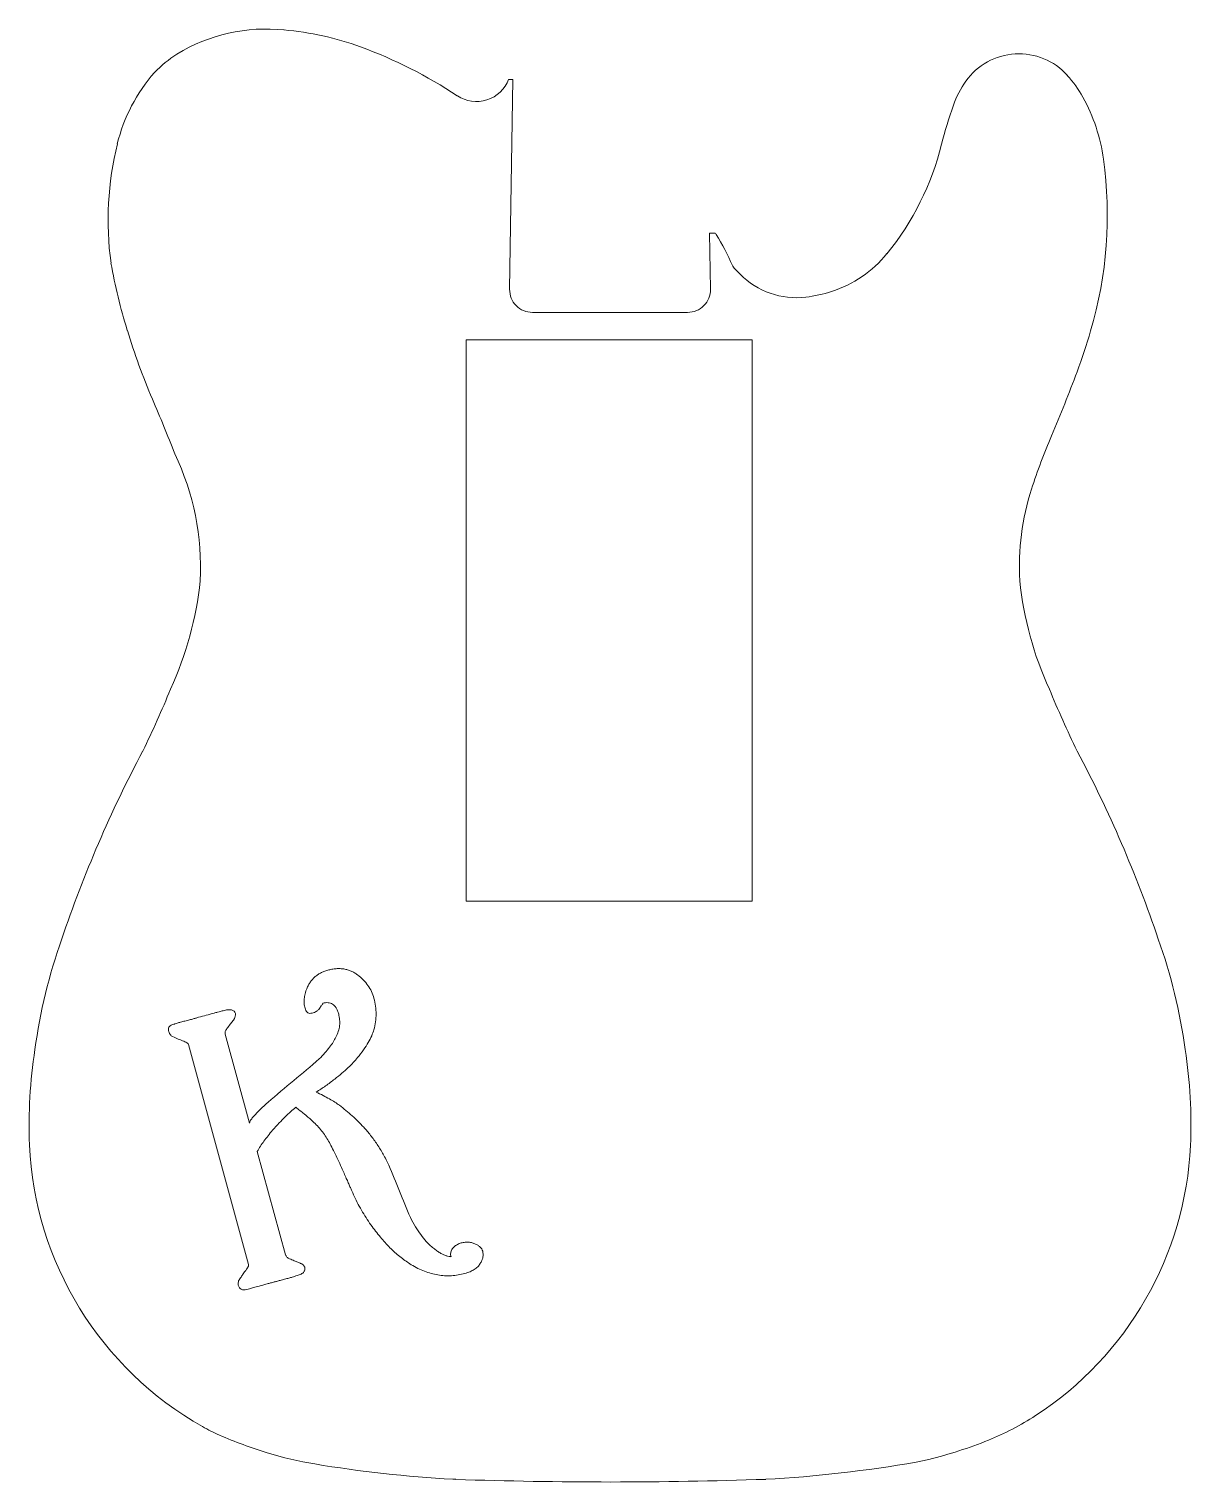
# Model space of a CAD drawing. Header units: inches. Extents: x 4 to 16.8, y -19.8 to -3.8.
import ezdxf

# ---------------------------------------------------------------- set-up
doc = ezdxf.new("R2010")
doc.units = ezdxf.units.IN
doc.header["$MEASUREMENT"] = 0

msp = doc.modelspace()

# ---------------------------------------------------------------- linework, layer by layer
at = {"color": 7, "linetype": 'Continuous', "lineweight": 15}
for p, q in [((9.298, -4.399), (9.343, -4.399)), ((9.343, -4.399), (9.309, -6.705)), ((11.513, -6.705), (11.504, -6.087)), ((11.504, -6.087), (11.567, -6.087)), ((9.559, -6.959), (11.264, -6.959)), ((8.831, -7.262), (8.831, -13.425)), ((8.831, -7.262), (11.971, -7.262)), ((11.971, -7.262), (11.971, -13.425)), ((8.831, -13.425), (11.971, -13.425)), ((6.443, -17.419), (5.782, -15)), ((6.186, -14.889), (6.453, -15.865)), ((6.538, -16.176), (6.848, -17.31))]:
    msp.add_line(p, q, dxfattribs=at)
for centre, radius, start, end in [((6.633, -5.715), 1.869, 83.8992, 121.5091), ((6.558, -7.096), 3.251, 69.9757, 85.1765), ((6.395, -5.277), 1.371, 122.6206, 135.8634), ((5.963, -8.745), 5.003, 56.3659, 70.0365), ((14.902, -4.832), 0.714, 41.8789, 144.7338), ((6.817, -5.556), 1.871, 138.7402, 166.1264), ((8.945, -4.266), 0.377, 236.121, 339.3598), ((15.214, -5.052), 1.096, 144.7833, 160.3455), ((14.475, -5.217), 1.288, 28.8672, 41.9502), ((13.879, -5.547), 1.97, 7.9458, 28.8962), ((18.592, -6.249), 4.68, 160.4532, 165.9329), ((8.4, -5.946), 3.5, 166.1376, 187.7362), ((11.033, -4.356), 3.113, 321.0132, 345.9387), ((11.388, -5.894), 4.484, 343.5689, 7.9458), ((11.921, -5.86), 0.421, 212.6232, 214.9457), ((9.233, -7.549), 2.754, 23.6855, 31.7096), ((12.452, -5.504), 1.287, 287.7248, 321.0132), ((10.854, -5.369), 6.015, 190.0319, 197.2924), ((11.87, -6.392), 0.125, 203.6856, 225.5725), ((8.775, -9.549), 4.296, 44.4846, 45.5723), ((12.457, -5.933), 0.865, 224.4839, 276.8315), ((9.559, -6.709), 0.25, 179.1456, 270), ((11.264, -6.709), 0.25, 270, 0.8544), ((12.379, -5.274), 1.528, 276.8192, 287.7248), ((12.768, -4.798), 8.012, 197.1256, 202.8742), ((9.331, -5.29), 6.628, 339.502, 343.5872), ((-0.907, -1.471), 17.556, 337.0598, 339.5292), ((-7.458, -13.513), 14.012, 20.9087, 23.5596), ((22.751, -11.484), 8.134, 157.0636, 161.4767), ((3.046, -9.756), 2.869, 356.992, 25.7004), ((17.78, -9.757), 2.873, 162.6323, 182.9883), ((2.181, -9.527), 3.749, 335.247, 354.1883), ((18.643, -9.527), 3.751, 185.817, 204.7477), ((-5.508, -6.534), 11.996, 334.0814, 337.6405), ((26.33, -6.533), 11.996, 202.3629, 205.922), ((17.647, -18.332), 13.996, 152.0721, 161.2875), ((3.169, -18.335), 14.003, 18.7136, 27.9246), ((10.045, -15.857), 6.002, 160.3802, 172.3365), ((10.778, -15.858), 6.002, 7.6656, 19.6221), ((9.53, -15.895), 5.498, 171.2362, 182.1596), ((11.288, -15.895), 5.503, 357.7523, 8.7557), ((7.782, -15.934), 3.75, 182.5621, 240.5206), ((13.04, -15.934), 3.75, 303.0305, 357.307), ((13.449, -16.563), 3, 291.8617, 303.0305), ((6.921, -17.458), 2, 240.5206, 246.4865), ((8.118, -14.706), 5.001, 246.4865, 252.8952), ((12.705, -14.708), 4.999, 283.9673, 291.8617), ((7.824, -15.663), 4, 252.8952, 260.5744), ((9.462, -5.794), 14.004, 260.5744, 266.8171), ((11.36, -5.793), 14.005, 273.1147, 279.9214), ((13.429, -17.618), 2, 279.9214, 283.9673), ((8.768, -18.278), 1.5, 266.8171, 268.0585), ((10.411, 30.195), 50.002, 268.0585, 271.9597)]:
    msp.add_arc(centre, radius, start, end, dxfattribs=at)
for points, knots in [([(7.077, -14.398), (7.083, -14.385), (7.094, -14.358), (7.115, -14.322), (7.139, -14.289), (7.167, -14.261), (7.198, -14.236), (7.233, -14.215), (7.27, -14.197), (7.298, -14.189), (7.311, -14.185)], [0, 0, 0, 0, 0.13236, 0.258809, 0.380914, 0.501743, 0.621977, 0.743476, 0.868857, 1, 1, 1, 1]), ([(7.311, -14.185), (7.327, -14.181), (7.357, -14.173), (7.403, -14.168), (7.447, -14.167), (7.489, -14.17), (7.53, -14.181), (7.569, -14.193), (7.606, -14.213), (7.651, -14.244), (7.703, -14.289), (7.754, -14.351), (7.795, -14.418), (7.811, -14.468), (7.819, -14.493)], [0, 0, 0, 0, 0.072406, 0.1416, 0.207406, 0.270604, 0.333289, 0.39481, 0.457081, 0.520293, 0.645347, 0.765249, 0.882353, 1, 1, 1, 1]), ([(7.066, -14.614), (7.062, -14.598), (7.052, -14.565), (7.051, -14.512), (7.059, -14.456), (7.071, -14.418), (7.077, -14.398)], [0, 0, 0, 0, 0.225131, 0.460941, 0.716176, 1, 1, 1, 1]), ([(7.819, -14.493), (7.826, -14.522), (7.839, -14.579), (7.845, -14.666), (7.839, -14.753), (7.826, -14.81), (7.819, -14.839)], [0, 0, 0, 0, 0.253128, 0.499984, 0.748645, 1, 1, 1, 1]), ([(5.894, -14.702), (5.922, -14.695), (5.979, -14.679), (6.048, -14.661), (6.1, -14.646), (6.129, -14.638), (6.149, -14.633), (6.158, -14.631), (6.162, -14.63)], [0, 0, 0, 0, 0.314322, 0.635847, 0.780305, 0.891548, 0.962377, 1, 1, 1, 1]), ([(6.162, -14.63), (6.179, -14.626), (6.21, -14.619), (6.252, -14.617), (6.286, -14.633), (6.294, -14.652), (6.298, -14.661)], [0, 0, 0, 0, 0.346619, 0.606172, 0.807425, 1, 1, 1, 1]), ([(6.298, -14.661), (6.298, -14.671), (6.296, -14.69), (6.29, -14.708), (6.288, -14.717)], [0, 0, 0, 0, 0.492636, 1, 1, 1, 1]), ([(7.139, -14.656), (7.131, -14.658), (7.116, -14.661), (7.094, -14.654), (7.077, -14.637), (7.07, -14.622), (7.066, -14.614)], [0, 0, 0, 0, 0.257049, 0.482589, 0.711118, 1, 1, 1, 1]), ([(7.213, -14.615), (7.209, -14.619), (7.202, -14.628), (7.185, -14.639), (7.164, -14.649), (7.148, -14.654), (7.139, -14.656)], [0, 0, 0, 0, 0.188164, 0.405228, 0.682557, 1, 1, 1, 1]), ([(7.239, -14.577), (7.235, -14.583), (7.226, -14.595), (7.218, -14.608), (7.213, -14.615)], [0, 0, 0, 0, 0.450783, 1, 1, 1, 1]), ([(7.258, -14.547), (7.258, -14.548), (7.26, -14.55), (7.255, -14.556), (7.249, -14.565), (7.243, -14.573), (7.239, -14.577)], [0, 0, 0, 0, 0.03917, 0.211694, 0.537533, 1, 1, 1, 1]), ([(7.432, -14.667), (7.428, -14.654), (7.421, -14.631), (7.405, -14.6), (7.388, -14.575), (7.366, -14.558), (7.342, -14.546), (7.316, -14.541), (7.287, -14.541), (7.268, -14.545), (7.258, -14.547)], [0, 0, 0, 0, 0.163692, 0.304703, 0.42873, 0.540765, 0.64888, 0.756064, 0.871678, 1, 1, 1, 1]), ([(7.402, -14.921), (7.411, -14.9), (7.43, -14.859), (7.443, -14.794), (7.445, -14.73), (7.436, -14.688), (7.432, -14.667)], [0, 0, 0, 0, 0.263538, 0.512947, 0.754763, 1, 1, 1, 1]), ([(5.593, -14.906), (5.586, -14.897), (5.57, -14.878), (5.562, -14.846), (5.562, -14.819), (5.574, -14.8), (5.594, -14.786), (5.611, -14.781), (5.62, -14.778)], [0, 0, 0, 0, 0.201968, 0.443237, 0.569199, 0.688776, 0.825194, 1, 1, 1, 1]), ([(5.62, -14.778), (5.625, -14.777), (5.638, -14.773), (5.663, -14.765), (5.7, -14.755), (5.745, -14.743), (5.791, -14.731), (5.833, -14.72), (5.866, -14.711), (5.886, -14.705), (5.894, -14.702)], [0, 0, 0, 0, 0.051376, 0.1443091, 0.2782001, 0.4530843, 0.6349916, 0.7872285, 0.9070669, 1, 1, 1, 1]), ([(6.205, -14.827), (6.197, -14.837), (6.184, -14.856), (6.185, -14.879), (6.186, -14.889)], [0, 0, 0, 0, 0.544133, 1, 1, 1, 1]), ([(6.288, -14.717), (6.286, -14.719), (6.279, -14.727), (6.265, -14.748), (6.237, -14.782), (6.217, -14.81), (6.205, -14.827)], [0, 0, 0, 0, 0.0487984, 0.2324213, 0.5501007, 1, 1, 1, 1]), ([(7.819, -14.839), (7.811, -14.861), (7.795, -14.91), (7.756, -14.983), (7.704, -15.063), (7.662, -15.117), (7.639, -15.145)], [0, 0, 0, 0, 0.1991115, 0.4300388, 0.6958608, 1, 1, 1, 1]), ([(5.717, -14.961), (5.696, -14.952), (5.655, -14.935), (5.614, -14.915), (5.593, -14.906)], [0, 0, 0, 0, 0.488817, 1, 1, 1, 1]), ([(5.782, -15), (5.78, -14.997), (5.776, -14.989), (5.761, -14.98), (5.742, -14.97), (5.726, -14.964), (5.717, -14.961)], [0, 0, 0, 0, 0.135048, 0.349271, 0.632342, 1, 1, 1, 1]), ([(7.219, -15.16), (7.24, -15.138), (7.279, -15.096), (7.33, -15.034), (7.372, -14.977), (7.392, -14.939), (7.402, -14.921)], [0, 0, 0, 0, 0.302842, 0.56823, 0.799903, 1, 1, 1, 1]), ([(6.656, -15.635), (6.75, -15.555), (6.938, -15.397), (7.126, -15.239), (7.219, -15.16)], [0, 0, 0, 0, 0.502421, 1, 1, 1, 1]), ([(7.639, -15.145), (7.624, -15.163), (7.591, -15.202), (7.533, -15.258), (7.466, -15.319), (7.416, -15.36), (7.389, -15.381)], [0, 0, 0, 0, 0.205958, 0.440125, 0.704601, 1, 1, 1, 1]), ([(7.389, -15.381), (7.356, -15.406), (7.29, -15.457), (7.219, -15.502), (7.184, -15.524)], [0, 0, 0, 0, 0.499952, 1, 1, 1, 1]), ([(6.49, -15.8), (6.517, -15.77), (6.57, -15.713), (6.628, -15.66), (6.656, -15.635)], [0, 0, 0, 0, 0.518122, 1, 1, 1, 1]), ([(7.184, -15.524), (7.21, -15.536), (7.259, -15.56), (7.328, -15.597), (7.388, -15.632), (7.424, -15.657), (7.44, -15.669)], [0, 0, 0, 0, 0.2928631, 0.5580984, 0.7922466, 1, 1, 1, 1]), ([(6.453, -15.865), (6.453, -15.865), (6.455, -15.854), (6.465, -15.83), (6.481, -15.811), (6.49, -15.8)], [0.4184144, 0.4184144, 0.4184144, 0.4184144, 0.4228479, 0.6773852, 1, 1, 1, 1]), ([(6.96, -15.691), (6.941, -15.706), (6.902, -15.739), (6.842, -15.797), (6.776, -15.866), (6.73, -15.916), (6.706, -15.943)], [0, 0, 0, 0, 0.196948, 0.428314, 0.695898, 1, 1, 1, 1]), ([(7.134, -15.833), (7.107, -15.809), (7.051, -15.76), (6.991, -15.715), (6.96, -15.691)], [0, 0, 0, 0, 0.477628, 1, 1, 1, 1]), ([(7.44, -15.669), (7.488, -15.706), (7.583, -15.78), (7.666, -15.866), (7.707, -15.91)], [0, 0, 0, 0, 0.501924, 1, 1, 1, 1]), ([(6.706, -15.943), (6.689, -15.963), (6.657, -16.002), (6.612, -16.06), (6.572, -16.118), (6.549, -16.157), (6.538, -16.176)], [0, 0, 0, 0, 0.271138, 0.527479, 0.770371, 1, 1, 1, 1]), ([(7.463, -16.353), (7.45, -16.323), (7.424, -16.266), (7.386, -16.184), (7.348, -16.113), (7.313, -16.048), (7.276, -15.989), (7.233, -15.934), (7.187, -15.881), (7.152, -15.849), (7.134, -15.833)], [0, 0, 0, 0, 0.158624, 0.303947, 0.43377, 0.550492, 0.660391, 0.770794, 0.88404, 1, 1, 1, 1]), ([(7.707, -15.91), (7.733, -15.939), (7.785, -15.999), (7.857, -16.099), (7.923, -16.208), (7.963, -16.286), (7.983, -16.326)], [0, 0, 0, 0, 0.23373, 0.476897, 0.732365, 1, 1, 1, 1]), ([(7.602, -16.668), (7.599, -16.663), (7.594, -16.65), (7.585, -16.627), (7.571, -16.598), (7.555, -16.562), (7.537, -16.519), (7.515, -16.47), (7.49, -16.414), (7.473, -16.374), (7.463, -16.353)], [0, 0, 0, 0, 0.051891, 0.123575, 0.21652, 0.330924, 0.466805, 0.623946, 0.800869, 1, 1, 1, 1]), ([(7.983, -16.326), (8.021, -16.421), (8.099, -16.613), (8.179, -16.805), (8.219, -16.901)], [0, 0, 0, 0, 0.494411, 1, 1, 1, 1]), ([(7.8, -17.001), (7.781, -16.975), (7.744, -16.923), (7.694, -16.842), (7.646, -16.757), (7.616, -16.698), (7.602, -16.668)], [0, 0, 0, 0, 0.245213, 0.491831, 0.743528, 1, 1, 1, 1]), ([(8.219, -16.901), (8.237, -16.935), (8.272, -17), (8.33, -17.088), (8.389, -17.163), (8.433, -17.204), (8.454, -17.223)], [0, 0, 0, 0, 0.2874038, 0.5481336, 0.7858489, 1, 1, 1, 1]), ([(8.228, -17.42), (8.191, -17.395), (8.113, -17.343), (8.005, -17.246), (7.898, -17.132), (7.833, -17.045), (7.8, -17.001)], [0, 0, 0, 0, 0.224381, 0.463685, 0.721967, 1, 1, 1, 1]), ([(8.454, -17.223), (8.467, -17.234), (8.491, -17.253), (8.527, -17.28), (8.562, -17.3), (8.595, -17.315), (8.627, -17.327), (8.651, -17.33), (8.663, -17.331), (8.666, -17.332)], [0, 0, 0, 0, 0.1670069, 0.3196175, 0.4579216, 0.5843779, 0.699163, 0.8049304, 0.8292711, 0.8292711, 0.8292711, 0.8292711]), ([(8.66, -17.312), (8.661, -17.298), (8.663, -17.269), (8.689, -17.232), (8.724, -17.202), (8.752, -17.189), (8.767, -17.183)], [0, 0, 0, 0, 0.233119, 0.476986, 0.738433, 1, 1, 1, 1]), ([(8.767, -17.183), (8.781, -17.18), (8.808, -17.173), (8.85, -17.171), (8.889, -17.176), (8.926, -17.188), (8.958, -17.204), (8.984, -17.224), (9.004, -17.246), (9.01, -17.263), (9.014, -17.272)], [0, 0, 0, 0, 0.1510978, 0.2947389, 0.4305503, 0.5673805, 0.6957203, 0.8074344, 0.9060834, 1, 1, 1, 1]), ([(6.848, -17.31), (6.852, -17.32), (6.861, -17.34), (6.882, -17.35), (6.893, -17.355)], [0, 0, 0, 0, 0.469505, 1, 1, 1, 1]), ([(6.893, -17.355), (6.91, -17.362), (6.94, -17.374), (6.978, -17.389), (7.003, -17.4), (7.015, -17.406), (7.019, -17.408)], [0, 0, 0, 0, 0.40554, 0.705169, 0.906689, 1, 1, 1, 1]), ([(9.014, -17.272), (9.015, -17.282), (9.019, -17.304), (9.017, -17.339), (9.004, -17.374), (8.986, -17.41), (8.959, -17.445), (8.92, -17.474), (8.873, -17.499), (8.837, -17.51), (8.818, -17.516)], [0, 0, 0, 0, 0.093799, 0.190645, 0.297825, 0.414355, 0.540133, 0.676451, 0.828867, 1, 1, 1, 1]), ([(6.332, -17.598), (6.335, -17.594), (6.341, -17.582), (6.357, -17.56), (6.379, -17.527), (6.397, -17.502), (6.407, -17.488)], [0, 0, 0, 0, 0.104388, 0.303522, 0.604239, 1, 1, 1, 1]), ([(6.407, -17.488), (6.413, -17.48), (6.424, -17.467), (6.435, -17.447), (6.444, -17.432), (6.443, -17.423), (6.443, -17.419)], [0, 0, 0, 0, 0.37006, 0.649084, 0.856443, 1, 1, 1, 1]), ([(6.962, -17.544), (6.957, -17.546), (6.944, -17.551), (6.918, -17.557), (6.882, -17.568), (6.838, -17.579), (6.792, -17.591), (6.752, -17.602), (6.72, -17.611), (6.702, -17.616), (6.694, -17.618)], [0, 0, 0, 0, 0.055389, 0.149749, 0.286601, 0.463154, 0.644106, 0.792528, 0.912822, 1, 1, 1, 1]), ([(7.06, -17.448), (7.061, -17.458), (7.064, -17.479), (7.044, -17.509), (7.008, -17.53), (6.979, -17.539), (6.962, -17.544)], [0, 0, 0, 0, 0.19873, 0.397503, 0.656962, 1, 1, 1, 1]), ([(7.019, -17.408), (7.024, -17.41), (7.034, -17.416), (7.043, -17.424), (7.048, -17.428)], [0, 0, 0, 0, 0.435488, 1, 1, 1, 1]), ([(7.048, -17.428), (7.05, -17.432), (7.054, -17.438), (7.058, -17.445), (7.06, -17.448)], [0, 0, 0, 0, 0.526039, 1, 1, 1, 1]), ([(8.818, -17.516), (8.793, -17.522), (8.744, -17.534), (8.67, -17.542), (8.595, -17.542), (8.521, -17.534), (8.447, -17.517), (8.373, -17.493), (8.299, -17.462), (8.252, -17.434), (8.228, -17.42)], [0, 0, 0, 0, 0.124309, 0.245418, 0.365787, 0.485763, 0.609068, 0.734648, 0.864602, 1, 1, 1, 1]), ([(6.33, -17.645), (6.33, -17.637), (6.329, -17.621), (6.331, -17.605), (6.332, -17.598)], [0, 0, 0, 0, 0.525409, 1, 1, 1, 1]), ([(6.422, -17.692), (6.411, -17.694), (6.391, -17.698), (6.362, -17.692), (6.34, -17.673), (6.333, -17.655), (6.33, -17.645)], [0, 0, 0, 0, 0.287303, 0.519327, 0.740256, 1, 1, 1, 1]), ([(6.496, -17.671), (6.481, -17.676), (6.457, -17.684), (6.432, -17.69), (6.422, -17.692)], [0, 0, 0, 0, 0.599069, 1, 1, 1, 1]), ([(6.694, -17.618), (6.681, -17.621), (6.654, -17.628), (6.608, -17.641), (6.555, -17.656), (6.516, -17.666), (6.496, -17.671)], [0, 0, 0, 0, 0.188479, 0.418873, 0.687394, 1, 1, 1, 1])]:
    msp.add_open_spline(points, degree=3, knots=knots, dxfattribs=at)
msp.add_open_spline([(8.666, -17.332), (8.663, -17.325), (8.662, -17.319), (8.66, -17.312)], degree=3, dxfattribs=at)

doc.saveas('drawing.dxf')
